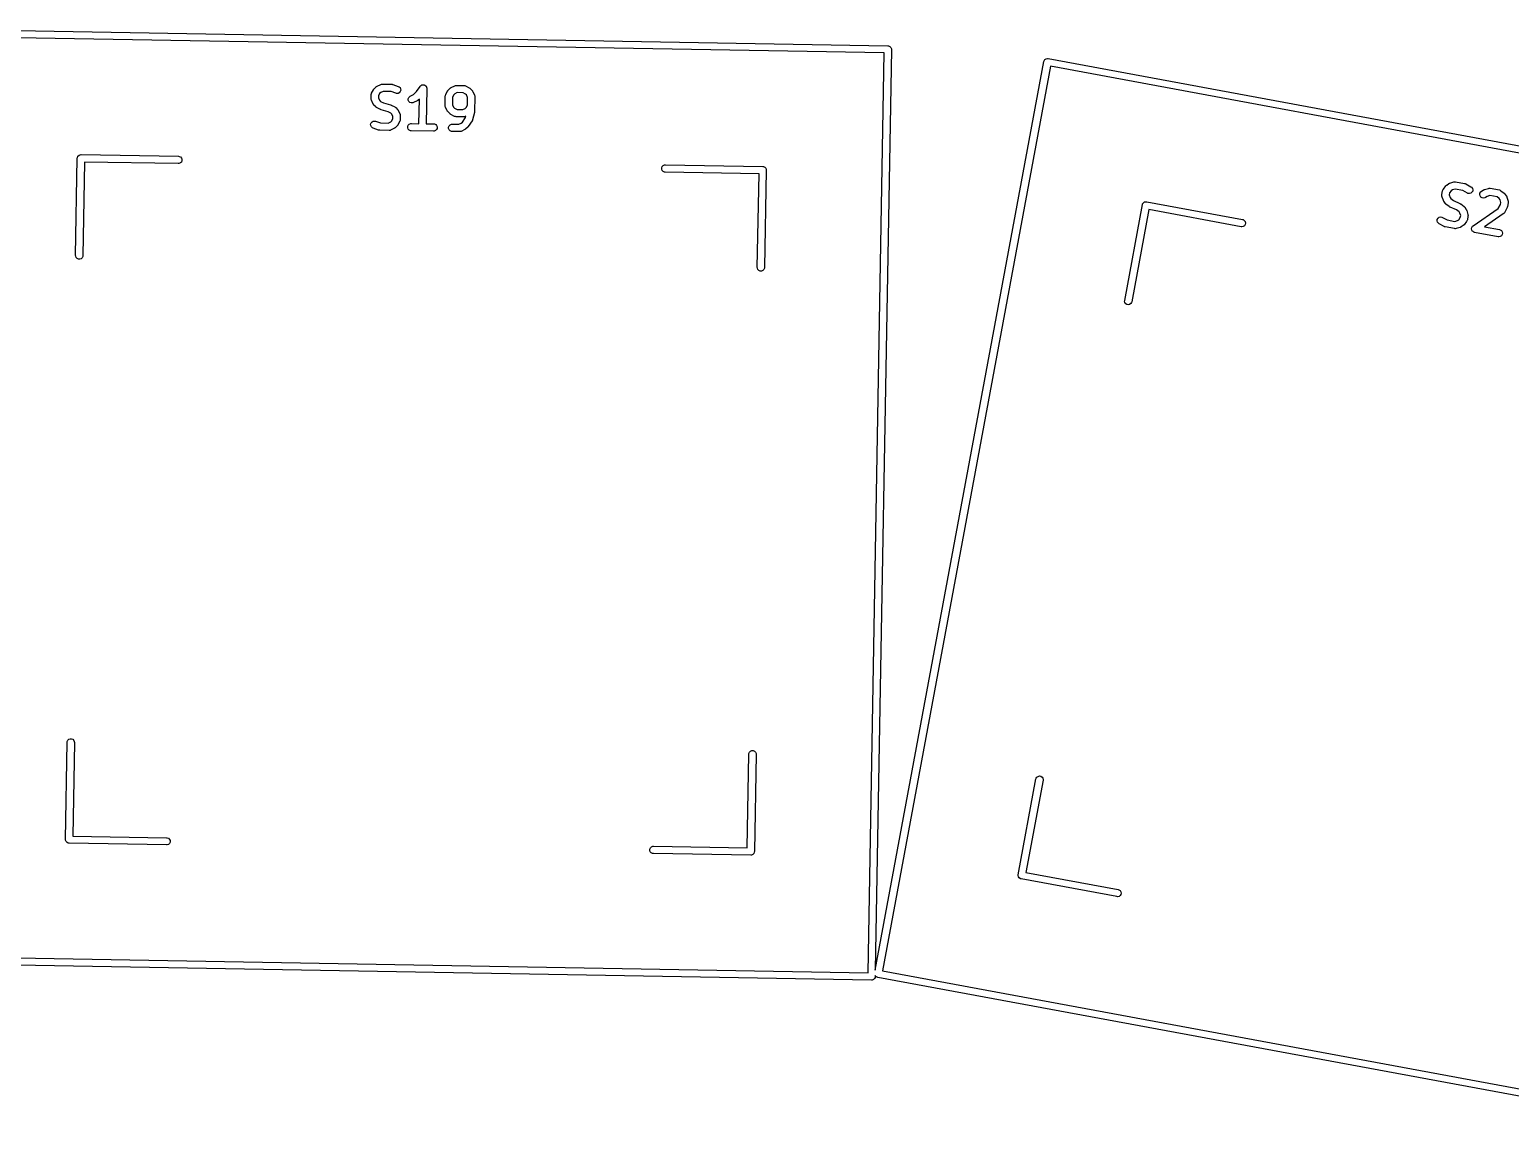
# Model space of a CAD drawing. Header units: inches. Extents: x 3.87 to 9.44, y -6.64 to -2.9.
# Drawn here: x 7.017 to 8.214, y -6.331 to -5.428 of the extents above; entities that cross this region are included whole.
import ezdxf

# ---------------------------------------------------------------- set-up
doc = ezdxf.new("R2010")
doc.units = ezdxf.units.IN
doc.header["$MEASUREMENT"] = 0
doc.layers.add('Dwgs.User', color=9, linetype='CONTINUOUS', true_color=0xc2c2c2)

msp = doc.modelspace()

# ---------------------------------------------------------------- linework, layer by layer
at = {"layer": 'Dwgs.User', "linetype": 'CONTINUOUS'}
for p, q in [((6.9606, -5.4275), (7.7104, -5.4406)), ((7.7074, -5.4464), (6.9634, -5.4335)), ((7.6944, -6.1904), (7.7074, -5.4464)), ((7.7133, -5.4436), (7.7003, -6.1883)), ((7.7104, -5.4406), (7.711, -5.4407)), ((7.711, -5.4407), (7.711, -5.4407)), ((7.711, -5.4407), (7.7121, -5.4411)), ((7.7121, -5.4411), (7.7129, -5.442)), ((7.7129, -5.442), (7.7133, -5.443)), ((7.7133, -5.443), (7.7133, -5.4436)), ((7.7003, -6.1883), (7.8366, -5.4532)), ((7.8418, -5.4572), (7.7062, -6.1889)), ((7.8366, -5.4532), (7.8367, -5.4527)), ((7.8367, -5.4527), (7.8374, -5.4517)), ((7.8374, -5.4517), (7.8383, -5.4511)), ((7.8383, -5.4511), (7.8394, -5.4508)), ((7.8394, -5.4508), (7.84, -5.4509)), ((7.84, -5.4509), (8.5775, -5.5876)), ((8.5735, -5.5928), (7.8418, -5.4572)), ((7.2927, -5.4803), (7.2928, -5.4798)), ((7.2927, -5.4833), (7.2927, -5.4803)), ((7.2928, -5.4797), (7.2929, -5.4796)), ((7.2928, -5.4798), (7.2928, -5.4797)), ((7.2929, -5.4796), (7.2931, -5.479)), ((7.2931, -5.479), (7.2946, -5.4761)), ((7.2946, -5.4761), (7.2948, -5.4758)), ((7.2948, -5.4758), (7.2948, -5.4757)), ((7.2948, -5.4757), (7.2949, -5.4757)), ((7.2949, -5.4756), (7.295, -5.4755)), ((7.2949, -5.4757), (7.2949, -5.4756)), ((7.295, -5.4755), (7.2952, -5.4753)), ((7.2952, -5.4753), (7.2967, -5.4738)), ((7.2967, -5.4738), (7.2969, -5.4736)), ((7.2969, -5.4736), (7.297, -5.4736)), ((7.297, -5.4736), (7.2971, -5.4735)), ((7.2971, -5.4735), (7.2972, -5.4735)), ((7.2972, -5.4734), (7.2975, -5.4733)), ((7.2972, -5.4735), (7.2972, -5.4734)), ((7.2975, -5.4733), (7.3005, -5.4718)), ((7.2996, -5.4792), (7.2986, -5.4811)), ((7.2986, -5.4811), (7.2986, -5.4828)), ((7.3005, -5.4784), (7.2996, -5.4792)), ((7.3005, -5.4718), (7.3011, -5.4716)), ((7.3024, -5.4775), (7.3005, -5.4784)), ((7.3011, -5.4716), (7.3012, -5.4716)), ((7.3012, -5.4716), (7.3013, -5.4716)), ((7.3013, -5.4716), (7.3018, -5.4716)), ((7.3018, -5.4716), (7.3093, -5.4717)), ((7.3088, -5.4776), (7.3024, -5.4775)), ((7.3128, -5.479), (7.3088, -5.4776)), ((7.3093, -5.4717), (7.3096, -5.4717)), ((7.3096, -5.4717), (7.3097, -5.4717)), ((7.3097, -5.4717), (7.3098, -5.4717)), ((7.3098, -5.4717), (7.3099, -5.4718)), ((7.3099, -5.4718), (7.31, -5.4718)), ((7.31, -5.4718), (7.3103, -5.4719)), ((7.3103, -5.4719), (7.3147, -5.4734)), ((7.3133, -5.4791), (7.3128, -5.479)), ((7.3145, -5.4791), (7.3133, -5.4791)), ((7.3155, -5.4786), (7.3145, -5.4791)), ((7.3147, -5.4734), (7.3153, -5.4737)), ((7.3153, -5.4737), (7.3161, -5.4744)), ((7.3163, -5.4777), (7.3155, -5.4786)), ((7.3161, -5.4744), (7.3166, -5.4755)), ((7.3167, -5.4766), (7.3163, -5.4777)), ((7.3166, -5.4755), (7.3167, -5.4766)), ((7.3227, -5.4835), (7.3231, -5.4824)), ((7.3231, -5.4824), (7.3239, -5.4816)), ((7.3239, -5.4816), (7.3243, -5.4813)), ((7.3243, -5.4813), (7.3269, -5.48)), ((7.3269, -5.48), (7.3294, -5.4776)), ((7.3294, -5.4776), (7.3324, -5.4734)), ((7.3324, -5.4734), (7.3327, -5.473)), ((7.3324, -5.4734), (7.3324, -5.4734)), ((7.3324, -5.4734), (7.3324, -5.4734)), ((7.3324, -5.4734), (7.3324, -5.4734)), ((7.3327, -5.473), (7.333, -5.4728)), ((7.333, -5.4728), (7.3332, -5.4726)), ((7.3332, -5.4726), (7.3335, -5.4725)), ((7.3335, -5.4725), (7.3337, -5.4723)), ((7.3337, -5.4723), (7.334, -5.4723)), ((7.334, -5.4723), (7.3343, -5.4722)), ((7.3343, -5.4722), (7.3345, -5.4722)), ((7.3345, -5.4722), (7.3348, -5.4721)), ((7.3348, -5.4721), (7.3351, -5.4722)), ((7.3351, -5.4722), (7.3354, -5.4722)), ((7.3354, -5.4722), (7.3357, -5.4723)), ((7.3357, -5.4723), (7.336, -5.4724)), ((7.336, -5.4724), (7.3362, -5.4725)), ((7.3362, -5.4725), (7.3365, -5.4727)), ((7.3365, -5.4727), (7.3367, -5.4729)), ((7.3367, -5.4729), (7.3369, -5.473)), ((7.3369, -5.473), (7.3371, -5.4733)), ((7.3371, -5.4733), (7.3373, -5.4735)), ((7.3377, -5.4751), (7.3372, -5.5037)), ((7.3373, -5.4735), (7.3374, -5.4738)), ((7.3374, -5.4738), (7.3375, -5.474)), ((7.3375, -5.474), (7.3376, -5.4743)), ((7.3376, -5.4743), (7.3377, -5.4746)), ((7.3377, -5.4746), (7.3377, -5.4751)), ((7.3377, -5.4751), (7.3377, -5.4751)), ((7.3377, -5.4751), (7.3377, -5.4751)), ((7.3377, -5.4751), (7.3377, -5.4751)), ((7.3526, -5.4889), (7.3527, -5.4814)), ((7.3527, -5.4814), (7.3528, -5.4808)), ((7.3528, -5.4806), (7.3531, -5.4801)), ((7.3528, -5.4807), (7.3528, -5.4806)), ((7.3528, -5.4808), (7.3528, -5.4807)), ((7.3531, -5.4801), (7.3546, -5.4771)), ((7.3546, -5.4771), (7.3548, -5.4769)), ((7.3548, -5.4768), (7.3549, -5.4767)), ((7.3548, -5.4769), (7.3548, -5.4768)), ((7.3549, -5.4767), (7.3549, -5.4766)), ((7.3549, -5.4766), (7.355, -5.4766)), ((7.355, -5.4766), (7.3552, -5.4763)), ((7.3552, -5.4763), (7.3567, -5.4749)), ((7.3567, -5.4749), (7.3569, -5.4747)), ((7.3569, -5.4747), (7.357, -5.4746)), ((7.357, -5.4746), (7.3571, -5.4746)), ((7.3571, -5.4746), (7.3571, -5.4745)), ((7.3571, -5.4745), (7.3572, -5.4745)), ((7.3572, -5.4745), (7.3575, -5.4743)), ((7.3575, -5.4743), (7.3605, -5.4729)), ((7.3586, -5.4822), (7.3585, -5.4883)), ((7.3596, -5.4803), (7.3586, -5.4822)), ((7.3605, -5.4795), (7.3596, -5.4803)), ((7.3605, -5.4729), (7.361, -5.4727)), ((7.3624, -5.4785), (7.3605, -5.4795)), ((7.361, -5.4727), (7.3611, -5.4727)), ((7.3611, -5.4727), (7.3612, -5.4726)), ((7.3612, -5.4726), (7.3618, -5.4726)), ((7.3618, -5.4726), (7.3678, -5.4727)), ((7.367, -5.4786), (7.3624, -5.4785)), ((7.369, -5.4796), (7.367, -5.4786)), ((7.3678, -5.4727), (7.3684, -5.4728)), ((7.3684, -5.4728), (7.3685, -5.4728)), ((7.3685, -5.4728), (7.3686, -5.4728)), ((7.3686, -5.4728), (7.3691, -5.473)), ((7.3698, -5.4804), (7.369, -5.4796)), ((7.3691, -5.473), (7.3721, -5.4746)), ((7.3707, -5.4824), (7.3698, -5.4804)), ((7.3706, -5.4885), (7.3707, -5.4824)), ((7.3721, -5.4746), (7.3724, -5.4748)), ((7.3724, -5.4748), (7.3724, -5.4748)), ((7.3724, -5.4748), (7.3725, -5.4749)), ((7.3725, -5.4749), (7.3726, -5.4749)), ((7.3726, -5.4749), (7.3726, -5.475)), ((7.3726, -5.475), (7.3729, -5.4752)), ((7.3729, -5.4752), (7.3743, -5.4767)), ((7.3743, -5.4767), (7.3745, -5.4769)), ((7.3745, -5.4769), (7.3746, -5.477)), ((7.3746, -5.477), (7.3746, -5.4771)), ((7.3746, -5.4771), (7.3747, -5.4771)), ((7.3747, -5.4771), (7.3747, -5.4772)), ((7.3747, -5.4772), (7.3749, -5.4775)), ((7.3749, -5.4775), (7.3763, -5.4805)), ((7.3763, -5.4805), (7.3765, -5.481)), ((7.3766, -5.4818), (7.3764, -5.4938)), ((7.3765, -5.481), (7.3765, -5.4811)), ((7.3765, -5.4811), (7.3766, -5.4812)), ((7.3766, -5.4812), (7.3766, -5.4818)), ((7.2927, -5.4839), (7.2927, -5.4833)), ((7.2928, -5.484), (7.2927, -5.4839)), ((7.2928, -5.4841), (7.2928, -5.484)), ((7.293, -5.4847), (7.2928, -5.4841)), ((7.2944, -5.4877), (7.293, -5.4847)), ((7.2946, -5.4879), (7.2944, -5.4877)), ((7.2946, -5.488), (7.2946, -5.4879)), ((7.2947, -5.4881), (7.2946, -5.488)), ((7.2947, -5.4882), (7.2947, -5.4881)), ((7.2948, -5.4882), (7.2947, -5.4882)), ((7.295, -5.4885), (7.2948, -5.4882)), ((7.2964, -5.49), (7.295, -5.4885)), ((7.2967, -5.4902), (7.2964, -5.49)), ((7.2968, -5.4903), (7.2967, -5.4902)), ((7.2967, -5.4902), (7.2967, -5.4902)), ((7.2969, -5.4904), (7.2968, -5.4903)), ((7.2972, -5.4906), (7.2969, -5.4904)), ((7.2969, -5.4904), (7.2969, -5.4904)), ((7.3002, -5.4921), (7.2972, -5.4906)), ((7.2986, -5.4828), (7.2995, -5.4847)), ((7.2995, -5.4847), (7.3003, -5.4856)), ((7.3005, -5.4922), (7.3002, -5.4921)), ((7.3002, -5.4921), (7.3002, -5.4921)), ((7.3002, -5.4921), (7.3002, -5.4921)), ((7.3003, -5.4856), (7.3026, -5.4867)), ((7.3007, -5.4923), (7.3005, -5.4922)), ((7.3008, -5.4924), (7.3007, -5.4923)), ((7.3007, -5.4923), (7.3007, -5.4923)), ((7.3064, -5.4939), (7.3008, -5.4924)), ((7.3026, -5.4867), (7.3083, -5.4883)), ((7.3087, -5.4951), (7.3064, -5.4939)), ((7.3083, -5.4883), (7.3083, -5.4883)), ((7.3083, -5.4883), (7.3083, -5.4883)), ((7.3083, -5.4883), (7.3086, -5.4884)), ((7.3086, -5.4884), (7.3088, -5.4885)), ((7.3088, -5.4885), (7.3088, -5.4885)), ((7.3088, -5.4885), (7.3089, -5.4885)), ((7.3089, -5.4885), (7.3118, -5.49)), ((7.3118, -5.49), (7.3121, -5.4902)), ((7.3121, -5.4902), (7.3122, -5.4902)), ((7.3122, -5.4902), (7.3122, -5.4903)), ((7.3122, -5.4903), (7.3123, -5.4904)), ((7.3123, -5.4904), (7.3124, -5.4904)), ((7.3124, -5.4904), (7.3126, -5.4906)), ((7.3126, -5.4906), (7.3141, -5.4921)), ((7.3141, -5.4921), (7.3143, -5.4924)), ((7.3143, -5.4924), (7.3143, -5.4924)), ((7.3143, -5.4924), (7.3144, -5.4925)), ((7.3144, -5.4925), (7.3144, -5.4926)), ((7.3144, -5.4926), (7.3145, -5.4927)), ((7.3145, -5.4927), (7.3146, -5.4929)), ((7.3146, -5.4929), (7.3161, -5.4959)), ((7.3228, -5.4847), (7.3227, -5.4835)), ((7.3233, -5.4857), (7.3228, -5.4847)), ((7.3241, -5.4865), (7.3233, -5.4857)), ((7.3252, -5.4868), (7.3241, -5.4865)), ((7.3264, -5.4868), (7.3252, -5.4868)), ((7.3269, -5.4866), (7.3264, -5.4868)), ((7.3299, -5.4851), (7.3269, -5.4866)), ((7.3302, -5.485), (7.3299, -5.4851)), ((7.3303, -5.4849), (7.3302, -5.485)), ((7.3302, -5.485), (7.3302, -5.485)), ((7.3304, -5.4848), (7.3303, -5.4849)), ((7.3305, -5.4848), (7.3304, -5.4848)), ((7.3307, -5.4846), (7.3305, -5.4848)), ((7.3317, -5.4837), (7.3307, -5.4846)), ((7.3313, -5.5036), (7.3317, -5.4837)), ((7.3526, -5.4895), (7.3526, -5.4889)), ((7.3527, -5.4896), (7.3526, -5.4895)), ((7.3527, -5.4897), (7.3527, -5.4896)), ((7.3529, -5.4902), (7.3527, -5.4897)), ((7.3543, -5.4932), (7.3529, -5.4902)), ((7.3545, -5.4935), (7.3543, -5.4932)), ((7.3545, -5.4936), (7.3545, -5.4935)), ((7.3546, -5.4936), (7.3545, -5.4936)), ((7.3546, -5.4937), (7.3546, -5.4936)), ((7.3547, -5.4938), (7.3546, -5.4937)), ((7.3549, -5.494), (7.3547, -5.4938)), ((7.3563, -5.4955), (7.3549, -5.494)), ((7.3585, -5.4883), (7.3594, -5.4903)), ((7.3594, -5.4903), (7.3602, -5.4911)), ((7.3602, -5.4911), (7.3622, -5.4921)), ((7.3622, -5.4921), (7.3668, -5.4922)), ((7.3668, -5.4922), (7.3687, -5.4912)), ((7.3687, -5.4912), (7.3696, -5.4904)), ((7.3696, -5.4904), (7.3706, -5.4885)), ((7.3764, -5.4942), (7.3763, -5.4944)), ((7.3763, -5.4944), (7.3763, -5.4944)), ((7.3764, -5.4938), (7.3764, -5.4939)), ((7.3764, -5.4939), (7.3764, -5.494)), ((7.3764, -5.494), (7.3764, -5.4942)), ((7.2923, -5.504), (7.2927, -5.5029)), ((7.2924, -5.5051), (7.2923, -5.504)), ((7.2929, -5.5062), (7.2924, -5.5051)), ((7.2927, -5.5029), (7.2935, -5.502)), ((7.2938, -5.5069), (7.2929, -5.5062)), ((7.2935, -5.502), (7.2945, -5.5015)), ((7.2945, -5.5015), (7.2957, -5.5015)), ((7.2957, -5.5015), (7.2962, -5.5016)), ((7.2962, -5.5016), (7.3003, -5.503)), ((7.3003, -5.503), (7.3066, -5.5031)), ((7.3066, -5.5031), (7.3086, -5.5022)), ((7.3086, -5.5022), (7.3094, -5.5014)), ((7.3095, -5.4959), (7.3087, -5.4951)), ((7.3094, -5.5014), (7.3104, -5.4995)), ((7.3104, -5.4979), (7.3095, -5.4959)), ((7.3104, -5.4995), (7.3104, -5.4979)), ((7.3138, -5.5053), (7.3123, -5.5068)), ((7.314, -5.5051), (7.3138, -5.5053)), ((7.3141, -5.505), (7.314, -5.5051)), ((7.3142, -5.5049), (7.3141, -5.5049)), ((7.3141, -5.5049), (7.3141, -5.505)), ((7.3144, -5.5045), (7.3142, -5.5048)), ((7.3142, -5.5048), (7.3142, -5.5049)), ((7.316, -5.5016), (7.3144, -5.5045)), ((7.3162, -5.501), (7.316, -5.5016)), ((7.3161, -5.4959), (7.3163, -5.4965)), ((7.3163, -5.5003), (7.3162, -5.5008)), ((7.3162, -5.5008), (7.3162, -5.5009)), ((7.3162, -5.5009), (7.3162, -5.501)), ((7.3163, -5.4965), (7.3163, -5.4966)), ((7.3163, -5.4966), (7.3163, -5.4967)), ((7.3163, -5.4967), (7.3163, -5.4973)), ((7.3163, -5.4973), (7.3163, -5.5003)), ((7.3223, -5.5058), (7.3228, -5.5047)), ((7.3223, -5.5069), (7.3223, -5.5058)), ((7.3228, -5.5047), (7.3236, -5.5039)), ((7.3236, -5.5039), (7.3247, -5.5035)), ((7.3247, -5.5035), (7.3253, -5.5035)), ((7.3253, -5.5035), (7.3313, -5.5036)), ((7.3372, -5.5037), (7.3433, -5.5038)), ((7.3433, -5.5038), (7.3439, -5.5038)), ((7.3439, -5.5038), (7.3449, -5.5043)), ((7.3449, -5.5043), (7.3457, -5.5051)), ((7.3457, -5.5051), (7.3461, -5.5062)), ((7.3461, -5.5062), (7.3461, -5.5074)), ((7.3553, -5.5064), (7.3558, -5.5053)), ((7.3553, -5.5075), (7.3553, -5.5064)), ((7.3558, -5.5053), (7.3566, -5.5045)), ((7.3566, -5.4957), (7.3563, -5.4955)), ((7.3566, -5.4958), (7.3566, -5.4957)), ((7.3567, -5.4959), (7.3566, -5.4958)), ((7.3566, -5.5045), (7.3577, -5.5041)), ((7.3568, -5.4959), (7.3567, -5.4959)), ((7.3568, -5.496), (7.3568, -5.4959)), ((7.3571, -5.4961), (7.3568, -5.496)), ((7.3601, -5.4977), (7.3571, -5.4961)), ((7.3577, -5.5041), (7.3583, -5.504)), ((7.3583, -5.504), (7.3636, -5.5041)), ((7.3606, -5.4979), (7.3601, -5.4977)), ((7.3607, -5.4979), (7.3606, -5.4979)), ((7.3608, -5.4979), (7.3607, -5.4979)), ((7.3614, -5.498), (7.3608, -5.4979)), ((7.3674, -5.4981), (7.3614, -5.498)), ((7.3636, -5.5041), (7.3655, -5.5032)), ((7.3655, -5.5032), (7.3665, -5.5023)), ((7.3665, -5.5023), (7.3691, -5.4985)), ((7.368, -5.4981), (7.3674, -5.4981)), ((7.3681, -5.498), (7.368, -5.4981)), ((7.3682, -5.498), (7.3681, -5.498)), ((7.3687, -5.4978), (7.3682, -5.498)), ((7.3694, -5.4975), (7.3687, -5.4978)), ((7.3691, -5.4985), (7.3694, -5.4975)), ((7.3708, -5.5063), (7.3693, -5.5078)), ((7.371, -5.5061), (7.3708, -5.5063)), ((7.3708, -5.5063), (7.3708, -5.5063)), ((7.3708, -5.5063), (7.3708, -5.5063)), ((7.3712, -5.5059), (7.371, -5.5061)), ((7.3743, -5.5014), (7.3712, -5.5059)), ((7.3712, -5.5059), (7.3712, -5.5059)), ((7.3712, -5.5059), (7.3712, -5.5059)), ((7.3745, -5.5011), (7.3743, -5.5014)), ((7.3746, -5.5009), (7.3745, -5.501)), ((7.3745, -5.501), (7.3745, -5.501)), ((7.3745, -5.501), (7.3745, -5.5011)), ((7.3747, -5.5005), (7.3746, -5.5008)), ((7.3746, -5.5008), (7.3746, -5.5009)), ((7.3763, -5.4945), (7.3747, -5.5005)), ((7.3763, -5.4944), (7.3763, -5.4945)), ((7.2943, -5.5072), (7.2938, -5.5069)), ((7.2988, -5.5088), (7.2943, -5.5072)), ((7.299, -5.5088), (7.2988, -5.5088)), ((7.2991, -5.5089), (7.299, -5.5088)), ((7.2992, -5.5089), (7.2991, -5.5089)), ((7.2993, -5.5089), (7.2992, -5.5089)), ((7.2994, -5.5089), (7.2993, -5.5089)), ((7.2997, -5.5089), (7.2994, -5.5089)), ((7.3072, -5.5091), (7.2997, -5.5089)), ((7.3078, -5.509), (7.3072, -5.5091)), ((7.3079, -5.509), (7.3078, -5.509)), ((7.308, -5.509), (7.3079, -5.509)), ((7.3085, -5.5088), (7.308, -5.509)), ((7.3115, -5.5073), (7.3085, -5.5088)), ((7.3118, -5.5072), (7.3115, -5.5073)), ((7.3119, -5.5071), (7.3118, -5.5072)), ((7.312, -5.507), (7.3119, -5.5071)), ((7.3119, -5.5071), (7.3119, -5.5071)), ((7.3121, -5.507), (7.312, -5.507)), ((7.3123, -5.5068), (7.3121, -5.507)), ((7.3227, -5.508), (7.3223, -5.5069)), ((7.3235, -5.5088), (7.3227, -5.508)), ((7.3246, -5.5093), (7.3235, -5.5088)), ((7.3252, -5.5094), (7.3246, -5.5093)), ((7.3432, -5.5097), (7.3252, -5.5094)), ((7.3438, -5.5096), (7.3432, -5.5097)), ((7.3448, -5.5092), (7.3438, -5.5096)), ((7.3457, -5.5084), (7.3448, -5.5092)), ((7.3461, -5.5074), (7.3457, -5.5084)), ((7.3557, -5.5086), (7.3553, -5.5075)), ((7.3565, -5.5094), (7.3557, -5.5086)), ((7.3576, -5.5099), (7.3565, -5.5094)), ((7.3582, -5.5099), (7.3576, -5.5099)), ((7.3642, -5.51), (7.3582, -5.5099)), ((7.3647, -5.51), (7.3642, -5.51)), ((7.3648, -5.51), (7.3647, -5.51)), ((7.365, -5.51), (7.3648, -5.51)), ((7.3655, -5.5098), (7.365, -5.51)), ((7.3685, -5.5083), (7.3655, -5.5098)), ((7.3688, -5.5082), (7.3685, -5.5083)), ((7.3689, -5.5081), (7.3688, -5.5081)), ((7.3688, -5.5081), (7.3688, -5.5082)), ((7.369, -5.508), (7.3689, -5.5081)), ((7.3691, -5.508), (7.369, -5.508)), ((7.3693, -5.5078), (7.3691, -5.508)), ((7.0553, -5.531), (7.0557, -5.5299)), ((7.0557, -5.5299), (7.0566, -5.5291)), ((7.0566, -5.5291), (7.0576, -5.5287)), ((7.0576, -5.5287), (7.0582, -5.5286)), ((7.0576, -5.5287), (7.0576, -5.5287)), ((7.0582, -5.5286), (7.1369, -5.53)), ((7.1369, -5.53), (7.1375, -5.5301)), ((7.1375, -5.5301), (7.1386, -5.5305)), ((7.0538, -5.6103), (7.0552, -5.5315)), ((7.0552, -5.5315), (7.0553, -5.531)), ((7.0611, -5.5346), (7.0597, -5.6104)), ((7.1368, -5.5359), (7.0611, -5.5346)), ((7.1374, -5.5359), (7.1368, -5.5359)), ((7.1385, -5.5354), (7.1374, -5.5359)), ((7.1393, -5.5346), (7.1385, -5.5354)), ((7.1386, -5.5305), (7.1394, -5.5314)), ((7.1398, -5.5336), (7.1393, -5.5346)), ((7.1394, -5.5314), (7.1398, -5.5324)), ((7.1398, -5.5324), (7.1398, -5.5336)), ((7.5276, -5.5392), (7.5281, -5.5382)), ((7.5276, -5.5404), (7.5276, -5.5392)), ((7.528, -5.5414), (7.5276, -5.5404)), ((7.5288, -5.5423), (7.528, -5.5414)), ((7.5281, -5.5382), (7.5289, -5.5374)), ((7.5299, -5.5427), (7.5288, -5.5423)), ((7.5289, -5.5374), (7.53, -5.5369)), ((7.53, -5.5369), (7.5306, -5.5369)), ((7.5306, -5.5369), (7.6093, -5.5383)), ((7.6093, -5.5383), (7.6099, -5.5383)), ((7.6099, -5.5383), (7.6099, -5.5383)), ((7.6099, -5.5383), (7.6109, -5.5388)), ((7.6122, -5.5413), (7.6108, -5.62)), ((7.6109, -5.5388), (7.6117, -5.5396)), ((7.6117, -5.5396), (7.6117, -5.5396)), ((7.6117, -5.5396), (7.6122, -5.5407)), ((7.6122, -5.5407), (7.6122, -5.5407)), ((7.6122, -5.5407), (7.6122, -5.5413)), ((7.5305, -5.5428), (7.5299, -5.5427)), ((7.6063, -5.5441), (7.5305, -5.5428)), ((7.6049, -5.6199), (7.6063, -5.5441)), ((8.1595, -5.5566), (8.1615, -5.5539)), ((8.1615, -5.5539), (8.1617, -5.5537)), ((8.1617, -5.5537), (8.1617, -5.5536)), ((8.1617, -5.5536), (8.1618, -5.5536)), ((8.1618, -5.5536), (8.1619, -5.5535)), ((8.1619, -5.5535), (8.162, -5.5534)), ((8.162, -5.5534), (8.1622, -5.5532)), ((8.1622, -5.5532), (8.1639, -5.552)), ((8.1639, -5.552), (8.1642, -5.5519)), ((8.1642, -5.5519), (8.1643, -5.5518)), ((8.1642, -5.5519), (8.1642, -5.5519)), ((8.1643, -5.5518), (8.1644, -5.5518)), ((8.1644, -5.5518), (8.1645, -5.5518)), ((8.1645, -5.5518), (8.1648, -5.5516)), ((8.1648, -5.5516), (8.168, -5.5507)), ((8.168, -5.5507), (8.1686, -5.5506)), ((8.1686, -5.5506), (8.1687, -5.5506)), ((8.1687, -5.5506), (8.1688, -5.5506)), ((8.1688, -5.5506), (8.1694, -5.5506)), ((8.1694, -5.5506), (8.1767, -5.552)), ((8.1767, -5.552), (8.177, -5.5521)), ((8.177, -5.5521), (8.1771, -5.5521)), ((8.1771, -5.5521), (8.1772, -5.5521)), ((8.1772, -5.5521), (8.1773, -5.5522)), ((8.1773, -5.5522), (8.1774, -5.5522)), ((8.1774, -5.5522), (8.1776, -5.5523)), ((8.1776, -5.5523), (8.1818, -5.5546)), ((8.1583, -5.5613), (8.1584, -5.5608)), ((8.1584, -5.5614), (8.1583, -5.5613)), ((8.1583, -5.5616), (8.1584, -5.5614)), ((8.1584, -5.5621), (8.1583, -5.5616)), ((8.1584, -5.5608), (8.1589, -5.5578)), ((8.1594, -5.5653), (8.1584, -5.5621)), ((8.1589, -5.5578), (8.1591, -5.5573)), ((8.1591, -5.5572), (8.1592, -5.5571)), ((8.1591, -5.5573), (8.1591, -5.5572)), ((8.1592, -5.5571), (8.1595, -5.5566)), ((8.1595, -5.5656), (8.1594, -5.5653)), ((8.1595, -5.5657), (8.1595, -5.5656)), ((8.1595, -5.5658), (8.1595, -5.5657)), ((8.1596, -5.5659), (8.1595, -5.5658)), ((8.1598, -5.5662), (8.1596, -5.5659)), ((8.1596, -5.5659), (8.1596, -5.5659)), ((8.161, -5.5679), (8.1598, -5.5662)), ((8.1646, -5.5596), (8.1643, -5.5612)), ((8.1643, -5.5612), (8.1649, -5.5633)), ((8.1659, -5.5578), (8.1646, -5.5596)), ((8.1649, -5.5633), (8.1656, -5.5642)), ((8.1656, -5.5642), (8.1676, -5.5657)), ((8.1669, -5.5572), (8.1659, -5.5578)), ((8.169, -5.5566), (8.1669, -5.5572)), ((8.1676, -5.5657), (8.1729, -5.5682)), ((8.1752, -5.5577), (8.169, -5.5566)), ((8.1789, -5.5598), (8.1752, -5.5577)), ((8.1794, -5.56), (8.1789, -5.5598)), ((8.1806, -5.5602), (8.1794, -5.56)), ((8.1817, -5.5598), (8.1806, -5.5602)), ((8.1826, -5.5591), (8.1817, -5.5598)), ((8.1818, -5.5546), (8.1823, -5.555)), ((8.1823, -5.555), (8.183, -5.5559)), ((8.1832, -5.5581), (8.1826, -5.5591)), ((8.183, -5.5559), (8.1833, -5.557)), ((8.1833, -5.557), (8.1832, -5.5581)), ((8.1889, -5.5609), (8.1891, -5.5598)), ((8.1892, -5.562), (8.1889, -5.5609)), ((8.1891, -5.5598), (8.1898, -5.5588)), ((8.1898, -5.563), (8.1892, -5.562)), ((8.1898, -5.5588), (8.1902, -5.5584)), ((8.1908, -5.5636), (8.1898, -5.563)), ((8.1902, -5.5584), (8.1919, -5.5572)), ((8.1919, -5.5638), (8.1908, -5.5636)), ((8.1919, -5.5572), (8.1922, -5.5571)), ((8.193, -5.5636), (8.1919, -5.5638)), ((8.1922, -5.5571), (8.1923, -5.557)), ((8.1923, -5.557), (8.1924, -5.557)), ((8.1924, -5.557), (8.1925, -5.557)), ((8.1925, -5.5569), (8.1928, -5.5568)), ((8.1925, -5.557), (8.1925, -5.5569)), ((8.1928, -5.5568), (8.196, -5.5559)), ((8.1935, -5.5633), (8.193, -5.5636)), ((8.1949, -5.5624), (8.1935, -5.5633)), ((8.197, -5.5618), (8.1949, -5.5624)), ((8.196, -5.5559), (8.1966, -5.5558)), ((8.1966, -5.5558), (8.1967, -5.5558)), ((8.1967, -5.5558), (8.1968, -5.5558)), ((8.1968, -5.5558), (8.1974, -5.5558)), ((8.203, -5.5629), (8.197, -5.5618)), ((8.1974, -5.5558), (8.2048, -5.5572)), ((8.2047, -5.5642), (8.203, -5.5629)), ((8.2054, -5.5652), (8.2047, -5.5642)), ((8.2048, -5.5572), (8.2053, -5.5574)), ((8.2053, -5.5574), (8.2054, -5.5574)), ((8.2054, -5.5574), (8.2055, -5.5575)), ((8.206, -5.5673), (8.2054, -5.5652)), ((8.2055, -5.5575), (8.206, -5.5578)), ((8.206, -5.5578), (8.2087, -5.5598)), ((8.2087, -5.5598), (8.2089, -5.56)), ((8.2089, -5.56), (8.209, -5.56)), ((8.209, -5.56), (8.209, -5.5601)), ((8.209, -5.5601), (8.2091, -5.5602)), ((8.2091, -5.5602), (8.2091, -5.5602)), ((8.2091, -5.5602), (8.2093, -5.5605)), ((8.2093, -5.5605), (8.2105, -5.5622)), ((8.2105, -5.5622), (8.2107, -5.5625)), ((8.2107, -5.5625), (8.2107, -5.5625)), ((8.2107, -5.5625), (8.2108, -5.5626)), ((8.2108, -5.5626), (8.2108, -5.5627)), ((8.2108, -5.5627), (8.2108, -5.5628)), ((8.2108, -5.5628), (8.2109, -5.5631)), ((8.2109, -5.5631), (8.2119, -5.5663)), ((7.9019, -5.6465), (7.9162, -5.5691)), ((7.9215, -5.5731), (7.9077, -5.6476)), ((7.9162, -5.5691), (7.9164, -5.5685)), ((7.9164, -5.5685), (7.917, -5.5676)), ((7.917, -5.5676), (7.9179, -5.5669)), ((7.9179, -5.5669), (7.9191, -5.5667)), ((7.9191, -5.5667), (7.9197, -5.5667)), ((7.9197, -5.5667), (7.9971, -5.5811)), ((7.996, -5.5869), (7.9215, -5.5731)), ((8.1612, -5.5682), (8.161, -5.5679)), ((8.1613, -5.5683), (8.1612, -5.5682)), ((8.1612, -5.5682), (8.1612, -5.5682)), ((8.1614, -5.5684), (8.1613, -5.5683)), ((8.1616, -5.5686), (8.1614, -5.5684)), ((8.1614, -5.5684), (8.1614, -5.5684)), ((8.1643, -5.5707), (8.1616, -5.5686)), ((8.1644, -5.5707), (8.1643, -5.5707)), ((8.1643, -5.5707), (8.1643, -5.5707)), ((8.1646, -5.5708), (8.1644, -5.5707)), ((8.1648, -5.571), (8.1646, -5.5708)), ((8.1649, -5.571), (8.1648, -5.571)), ((8.1648, -5.571), (8.1648, -5.571)), ((8.1702, -5.5734), (8.1649, -5.571)), ((8.1722, -5.575), (8.1702, -5.5734)), ((8.1729, -5.5759), (8.1722, -5.575)), ((8.1729, -5.5682), (8.173, -5.5682)), ((8.1735, -5.578), (8.1729, -5.5759)), ((8.173, -5.5682), (8.173, -5.5682)), ((8.173, -5.5682), (8.1732, -5.5683)), ((8.1732, -5.5683), (8.1734, -5.5685)), ((8.1732, -5.5796), (8.1735, -5.578)), ((8.1734, -5.5685), (8.1735, -5.5685)), ((8.1735, -5.5685), (8.1735, -5.5685)), ((8.1735, -5.5685), (8.1762, -5.5705)), ((8.1762, -5.5705), (8.1764, -5.5707)), ((8.1764, -5.5707), (8.1765, -5.5708)), ((8.1765, -5.5708), (8.1765, -5.5709)), ((8.1765, -5.5709), (8.1766, -5.5709)), ((8.1766, -5.5709), (8.1766, -5.571)), ((8.1766, -5.571), (8.1768, -5.5712)), ((8.1768, -5.5712), (8.178, -5.573)), ((8.178, -5.573), (8.1782, -5.5732)), ((8.1782, -5.5732), (8.1782, -5.5733)), ((8.1782, -5.5733), (8.1783, -5.5734)), ((8.1783, -5.5734), (8.1783, -5.5735)), ((8.1783, -5.5735), (8.1783, -5.5735)), ((8.1783, -5.5735), (8.1784, -5.5738)), ((8.1784, -5.5738), (8.1794, -5.577)), ((8.1794, -5.577), (8.1795, -5.5776)), ((8.1795, -5.5778), (8.1794, -5.5784)), ((8.1795, -5.5776), (8.1794, -5.5777)), ((8.1794, -5.5777), (8.1795, -5.5778)), ((8.1835, -5.5862), (8.2039, -5.5722)), ((8.2079, -5.5766), (8.1928, -5.587)), ((8.2039, -5.5722), (8.2057, -5.569)), ((8.2057, -5.569), (8.206, -5.5673)), ((8.2083, -5.5763), (8.2079, -5.5766)), ((8.2084, -5.5762), (8.2083, -5.5763)), ((8.2088, -5.5756), (8.2084, -5.5761)), ((8.2084, -5.5761), (8.2084, -5.5762)), ((8.2111, -5.5715), (8.2088, -5.5756)), ((8.2112, -5.5712), (8.2111, -5.5715)), ((8.2113, -5.5709), (8.2112, -5.571)), ((8.2112, -5.571), (8.2112, -5.5711)), ((8.2112, -5.5711), (8.2112, -5.5712)), ((8.2114, -5.5706), (8.2113, -5.5709)), ((8.2113, -5.5709), (8.2113, -5.5709)), ((8.2119, -5.5676), (8.2114, -5.5706)), ((8.2119, -5.5663), (8.212, -5.5669)), ((8.212, -5.5671), (8.2119, -5.5676)), ((8.212, -5.5669), (8.212, -5.567)), ((8.212, -5.567), (8.212, -5.5671)), ((7.9966, -5.5869), (7.996, -5.5869)), ((7.9977, -5.5867), (7.9966, -5.5869)), ((7.9971, -5.5811), (7.9976, -5.5812)), ((7.9976, -5.5812), (7.9986, -5.5819)), ((7.9987, -5.5861), (7.9977, -5.5867)), ((7.9986, -5.5819), (7.9992, -5.5828)), ((7.9993, -5.5851), (7.9987, -5.5861)), ((7.9992, -5.5828), (7.9995, -5.584)), ((7.9995, -5.584), (7.9993, -5.5851)), ((8.1545, -5.5822), (8.1546, -5.5811)), ((8.1548, -5.5833), (8.1545, -5.5822)), ((8.1546, -5.5811), (8.1552, -5.58)), ((8.1556, -5.5842), (8.1548, -5.5833)), ((8.1552, -5.58), (8.1561, -5.5793)), ((8.156, -5.5845), (8.1556, -5.5842)), ((8.1602, -5.5868), (8.156, -5.5845)), ((8.1561, -5.5793), (8.1572, -5.579)), ((8.1572, -5.579), (8.1584, -5.5791)), ((8.1584, -5.5791), (8.1589, -5.5794)), ((8.1589, -5.5794), (8.1626, -5.5814)), ((8.1604, -5.5869), (8.1602, -5.5868)), ((8.1605, -5.587), (8.1604, -5.5869)), ((8.1606, -5.587), (8.1605, -5.587)), ((8.1607, -5.5871), (8.1606, -5.587)), ((8.1608, -5.5871), (8.1607, -5.5871)), ((8.1611, -5.5871), (8.1608, -5.5871)), ((8.1684, -5.5885), (8.1611, -5.5871)), ((8.1626, -5.5814), (8.1688, -5.5826)), ((8.169, -5.5886), (8.1684, -5.5885)), ((8.1688, -5.5826), (8.1709, -5.582)), ((8.1691, -5.5885), (8.169, -5.5886)), ((8.1692, -5.5886), (8.1691, -5.5885)), ((8.1698, -5.5885), (8.1692, -5.5886)), ((8.173, -5.5875), (8.1698, -5.5885)), ((8.1709, -5.582), (8.1719, -5.5813)), ((8.1719, -5.5813), (8.1732, -5.5796)), ((8.1733, -5.5874), (8.173, -5.5875)), ((8.1734, -5.5874), (8.1733, -5.5874)), ((8.1735, -5.5873), (8.1734, -5.5874)), ((8.1736, -5.5873), (8.1735, -5.5873)), ((8.1739, -5.5871), (8.1736, -5.5873)), ((8.1736, -5.5873), (8.1736, -5.5873)), ((8.1756, -5.5859), (8.1739, -5.5871)), ((8.1758, -5.5857), (8.1756, -5.5859)), ((8.1759, -5.5857), (8.1758, -5.5857)), ((8.176, -5.5856), (8.1759, -5.5857)), ((8.1761, -5.5855), (8.176, -5.5856)), ((8.1763, -5.5853), (8.1761, -5.5855)), ((8.1761, -5.5855), (8.1761, -5.5855)), ((8.1783, -5.5826), (8.1763, -5.5853)), ((8.1786, -5.5821), (8.1783, -5.5826)), ((8.1787, -5.582), (8.1786, -5.5821)), ((8.1789, -5.5813), (8.1787, -5.5819)), ((8.1787, -5.5819), (8.1787, -5.582)), ((8.1794, -5.5784), (8.1789, -5.5813)), ((8.1823, -5.5887), (8.1825, -5.5875)), ((8.1825, -5.5898), (8.1823, -5.5887)), ((8.1825, -5.5875), (8.1827, -5.5871)), ((8.1825, -5.5875), (8.1825, -5.5875)), ((8.1831, -5.5907), (8.1825, -5.5898)), ((8.1827, -5.5871), (8.1831, -5.5866)), ((8.1831, -5.5866), (8.1835, -5.5862)), ((8.1928, -5.587), (8.2049, -5.5893)), ((8.2049, -5.5893), (8.2055, -5.5894)), ((8.2055, -5.5894), (8.2064, -5.5901)), ((8.2064, -5.5901), (8.2071, -5.591)), ((8.1834, -5.5909), (8.1831, -5.5907)), ((8.1841, -5.5914), (8.1834, -5.5909)), ((8.1847, -5.5915), (8.1841, -5.5914)), ((8.2038, -5.5951), (8.1847, -5.5915)), ((8.2044, -5.5951), (8.2038, -5.5951)), ((8.2055, -5.5949), (8.2044, -5.5951)), ((8.2065, -5.5942), (8.2055, -5.5949)), ((8.2071, -5.5933), (8.2065, -5.5942)), ((8.2071, -5.591), (8.2073, -5.5921)), ((8.2073, -5.5921), (8.2071, -5.5933)), ((7.0539, -5.6108), (7.0538, -5.6103)), ((7.0543, -5.6119), (7.0539, -5.6108)), ((7.0551, -5.6127), (7.0543, -5.6119)), ((7.0562, -5.6132), (7.0551, -5.6127)), ((7.0573, -5.6132), (7.0562, -5.6132)), ((7.0584, -5.6128), (7.0573, -5.6132)), ((7.0592, -5.612), (7.0584, -5.6128)), ((7.0597, -5.6109), (7.0592, -5.612)), ((7.0597, -5.6104), (7.0597, -5.6109)), ((7.605, -5.6205), (7.6049, -5.6199)), ((7.6054, -5.6215), (7.605, -5.6205)), ((7.6062, -5.6224), (7.6054, -5.6215)), ((7.6073, -5.6228), (7.6062, -5.6224)), ((7.6084, -5.6228), (7.6073, -5.6228)), ((7.6095, -5.6224), (7.6084, -5.6228)), ((7.6103, -5.6216), (7.6095, -5.6224)), ((7.6108, -5.6206), (7.6103, -5.6216)), ((7.6108, -5.62), (7.6108, -5.6206)), ((7.9018, -5.6471), (7.9019, -5.6465)), ((7.9021, -5.6482), (7.9018, -5.6471)), ((7.9027, -5.6492), (7.9021, -5.6482)), ((7.9037, -5.6498), (7.9027, -5.6492)), ((7.9048, -5.65), (7.9037, -5.6498)), ((7.9059, -5.6498), (7.9048, -5.65)), ((7.9069, -5.6491), (7.9059, -5.6498)), ((7.9075, -5.6482), (7.9069, -5.6491)), ((7.9077, -5.6476), (7.9075, -5.6482)), ((7.0456, -6.0826), (7.047, -6.0039)), ((7.047, -6.0033), (7.0475, -6.0023)), ((7.047, -6.0039), (7.047, -6.0033)), ((7.0475, -6.0023), (7.0483, -6.0015)), ((7.0483, -6.0015), (7.0494, -6.0011)), ((7.0494, -6.0011), (7.0505, -6.0011)), ((7.0505, -6.0011), (7.0516, -6.0015)), ((7.0529, -6.004), (7.0515, -6.0798)), ((7.0516, -6.0015), (7.0524, -6.0024)), ((7.0524, -6.0024), (7.0528, -6.0034)), ((7.0528, -6.0034), (7.0529, -6.004)), ((7.5967, -6.0893), (7.5981, -6.0135)), ((7.5981, -6.013), (7.5986, -6.0119)), ((7.5981, -6.0135), (7.5981, -6.013)), ((7.5986, -6.0119), (7.5994, -6.0111)), ((7.5994, -6.0111), (7.6005, -6.0107)), ((7.6005, -6.0107), (7.6016, -6.0107)), ((7.6016, -6.0107), (7.6027, -6.0112)), ((7.604, -6.0136), (7.6026, -6.0924)), ((7.6027, -6.0112), (7.6035, -6.012)), ((7.6035, -6.012), (7.6039, -6.0131)), ((7.6039, -6.0131), (7.604, -6.0136)), ((7.8303, -6.0331), (7.8309, -6.0321)), ((7.8309, -6.0321), (7.8319, -6.0315)), ((7.8319, -6.0315), (7.833, -6.0312)), ((7.833, -6.0312), (7.8341, -6.0314)), ((7.8341, -6.0314), (7.8351, -6.0321)), ((7.8351, -6.0321), (7.8357, -6.033)), ((7.8357, -6.033), (7.836, -6.0341)), ((7.8158, -6.1111), (7.8301, -6.0336)), ((7.8359, -6.0347), (7.8221, -6.1092)), ((7.8301, -6.0336), (7.8303, -6.0331)), ((7.836, -6.0341), (7.8359, -6.0347)), ((7.0515, -6.0798), (7.1273, -6.0811)), ((7.0456, -6.0832), (7.0456, -6.0826)), ((7.0461, -6.0843), (7.0456, -6.0832)), ((7.0469, -6.0851), (7.0461, -6.0843)), ((7.0479, -6.0856), (7.0469, -6.0851)), ((7.0485, -6.0856), (7.0479, -6.0856)), ((7.1272, -6.087), (7.0485, -6.0856)), ((7.1278, -6.087), (7.1272, -6.087)), ((7.1273, -6.0811), (7.1279, -6.0812)), ((7.1289, -6.0865), (7.1278, -6.087)), ((7.1279, -6.0812), (7.129, -6.0816)), ((7.1297, -6.0857), (7.1289, -6.0865)), ((7.129, -6.0816), (7.1298, -6.0825)), ((7.1302, -6.0847), (7.1297, -6.0857)), ((7.1298, -6.0825), (7.1302, -6.0835)), ((7.1302, -6.0835), (7.1302, -6.0847)), ((7.518, -6.0903), (7.5185, -6.0892)), ((7.518, -6.0915), (7.518, -6.0903)), ((7.5184, -6.0925), (7.518, -6.0915)), ((7.5192, -6.0934), (7.5184, -6.0925)), ((7.5185, -6.0892), (7.5193, -6.0884)), ((7.5193, -6.0884), (7.5204, -6.088)), ((7.5204, -6.088), (7.521, -6.088)), ((7.521, -6.088), (7.5967, -6.0893)), ((7.6026, -6.0924), (7.6025, -6.0929)), ((7.5203, -6.0938), (7.5192, -6.0934)), ((7.5209, -6.0939), (7.5203, -6.0938)), ((7.5996, -6.0953), (7.5209, -6.0939)), ((7.6002, -6.0952), (7.5996, -6.0953)), ((7.6012, -6.0948), (7.6002, -6.0952)), ((7.6021, -6.094), (7.6012, -6.0948)), ((7.6025, -6.0929), (7.6021, -6.094)), ((7.6025, -6.0929), (7.6025, -6.0929)), ((7.8157, -6.1116), (7.8158, -6.1111)), ((7.816, -6.1128), (7.8157, -6.1116)), ((7.8166, -6.1137), (7.816, -6.1128)), ((7.8176, -6.1143), (7.8166, -6.1137)), ((7.8181, -6.1145), (7.8176, -6.1143)), ((7.8956, -6.1288), (7.8181, -6.1145)), ((7.8221, -6.1092), (7.8966, -6.123)), ((7.8973, -6.1287), (7.8961, -6.1289)), ((7.8966, -6.123), (7.8972, -6.1232)), ((7.8972, -6.1232), (7.8982, -6.1238)), ((7.8982, -6.128), (7.8973, -6.1287)), ((7.8982, -6.1238), (7.8988, -6.1248)), ((7.8988, -6.127), (7.8982, -6.128)), ((7.8988, -6.1248), (7.899, -6.1259)), ((7.899, -6.1259), (7.8988, -6.127)), ((7.8961, -6.1289), (7.8956, -6.1288)), ((7.6972, -6.1964), (6.9474, -6.1833)), ((6.9504, -6.1774), (7.6944, -6.1904)), ((7.6978, -6.1963), (7.6972, -6.1964)), ((7.6989, -6.1959), (7.6978, -6.1963)), ((7.6997, -6.1951), (7.6989, -6.1959)), ((7.7002, -6.1941), (7.6997, -6.1951)), ((7.7003, -6.1926), (7.7002, -6.1935)), ((7.7002, -6.1935), (7.7002, -6.1941)), ((7.7007, -6.1933), (7.7003, -6.1926)), ((7.7017, -6.194), (7.7007, -6.1933)), ((7.7023, -6.1941), (7.7017, -6.194)), ((8.4397, -6.3308), (7.7023, -6.1941)), ((7.7062, -6.1889), (8.4379, -6.3245))]:
    msp.add_line(p, q, dxfattribs=at)

doc.saveas('drawing.dxf')
